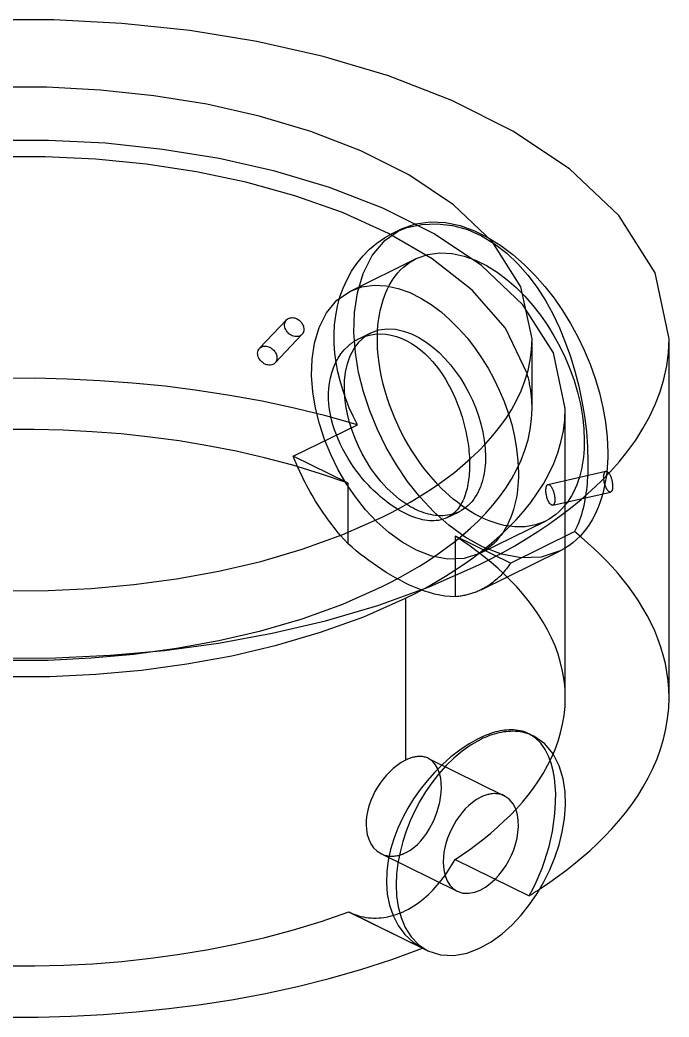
# Model space of a CAD drawing. Header units: millimetres. Extents: x 0 to 258, y -45 to 170.
# Drawn here: x 181.3 to 230.1, y 72 to 147 of the extents above; entities that cross this region are included whole.
import ezdxf

# ---------------------------------------------------------------- set-up
doc = ezdxf.new("R2010")
doc.units = ezdxf.units.MM
doc.layers.add('ISO_HIDDEN', color=8, linetype='CONTINUOUS')
doc.layers.add('ISO_VISIBLE', color=7, linetype='Continuous')

msp = doc.modelspace()

# ---------------------------------------------------------------- linework, layer by layer
at = {"layer": 'ISO_HIDDEN'}
for points in [[(222.3, 117.781), (221.412, 121.958), (219.119, 125.577), (216.003, 128.531), (212.43, 130.918), (208.589, 132.847), (204.579, 134.398), (200.459, 135.628), (196.265, 136.575), (192.021, 137.265), (187.744, 137.717), (183.45, 137.94), (179.15, 137.94), (174.856, 137.717), (170.579, 137.265), (166.335, 136.575), (162.141, 135.628), (158.021, 134.398), (154.011, 132.847), (150.17, 130.918), (146.597, 128.531), (143.481, 125.577), (141.188, 121.958), (140.3, 117.781)], [(221.912, 107.062), (220.479, 106.6), (218.973, 106.539), (217.491, 106.818), (216.082, 107.358), (214.765, 108.096), (213.545, 108.985), (212.42, 109.992), (211.388, 111.095), (210.448, 112.277), (209.599, 113.526), (208.839, 114.831), (208.172, 116.186), (207.6, 117.584), (207.129, 119.019), (206.765, 120.485), (206.52, 121.975), (206.408, 123.481), (206.447, 124.99), (206.665, 126.484), (207.096, 127.93), (207.779, 129.274), (208.745, 130.431), (209.985, 131.285)], [(209.324, 130.959), (210.398, 131.382), (211.526, 131.621), (212.679, 131.671), (213.825, 131.534), (214.936, 131.224), (215.993, 130.76), (216.981, 130.163), (217.894, 129.457), (218.73, 128.661), (219.491, 127.792), (220.18, 126.866), (220.801, 125.892), (221.358, 124.881), (221.856, 123.838), (222.297, 122.771), (222.685, 121.684), (223.023, 120.579), (223.311, 119.461), (223.552, 118.331), (223.743, 117.192), (223.886, 116.046), (223.975, 114.895), (224.006, 113.74)], [(209.324, 130.959), (209.985, 131.285)], [(209.985, 131.285), (211.049, 131.67), (212.17, 131.824), (213.3, 131.766), (214.408, 131.528), (215.473, 131.143), (216.488, 130.639), (217.449, 130.038), (218.356, 129.358), (219.208, 128.612), (220.008, 127.809), (220.756, 126.957), (221.453, 126.063), (222.099, 125.131), (222.693, 124.167), (223.237, 123.172), (223.729, 122.151), (224.166, 121.105), (224.548, 120.038), (224.872, 118.952), (225.134, 117.849), (225.329, 116.732), (225.451, 115.606), (225.494, 114.473)], [(206.665, 116.548), (206.351, 117.185), (206.062, 117.834), (205.8, 118.495), (205.568, 119.167), (205.367, 119.849), (205.2, 120.54), (205.069, 121.238), (204.976, 121.943), (204.925, 122.652), (204.916, 123.363), (204.954, 124.072), (205.039, 124.778), (205.174, 125.476), (205.36, 126.162), (205.599, 126.831), (205.891, 127.479), (206.236, 128.1), (206.633, 128.69), (207.081, 129.241), (207.577, 129.75), (208.119, 130.209), (208.703, 130.614), (209.324, 130.959)], [(206.139, 126.605), (211.089, 129.042)], [(208.176, 123.382), (208.19, 123.673), (208.211, 123.963), (208.24, 124.252), (208.278, 124.54), (208.325, 124.827), (208.381, 125.112), (208.446, 125.395), (208.522, 125.676), (208.608, 125.954), (208.705, 126.228), (208.813, 126.497), (208.933, 126.762), (209.065, 127.021), (209.21, 127.273), (209.367, 127.517), (209.538, 127.752), (209.722, 127.977), (209.919, 128.191), (210.13, 128.392), (210.352, 128.578), (210.587, 128.75), (210.833, 128.904), (211.089, 129.042)], [(211.089, 129.042), (211.956, 129.356), (212.87, 129.481), (213.791, 129.434), (214.693, 129.24), (215.561, 128.926), (216.388, 128.516), (217.171, 128.026), (217.91, 127.472), (218.605, 126.864), (219.256, 126.209), (219.866, 125.516), (220.433, 124.787), (220.96, 124.028), (221.444, 123.242), (221.887, 122.431), (222.288, 121.599), (222.644, 120.747), (222.956, 119.878), (223.22, 118.993), (223.433, 118.094), (223.592, 117.184), (223.692, 116.266), (223.726, 115.343)], [(206.139, 126.605), (207.006, 126.919), (207.92, 127.044), (208.841, 126.997), (209.743, 126.803), (210.611, 126.489), (211.438, 126.078), (212.221, 125.589), (212.96, 125.035), (213.655, 124.427), (214.307, 123.772), (214.916, 123.078), (215.484, 122.35), (216.01, 121.591), (216.495, 120.805), (216.938, 119.994), (217.338, 119.162), (217.695, 118.31), (218.006, 117.441), (218.27, 116.556), (218.483, 115.657), (218.642, 114.747), (218.742, 113.829), (218.777, 112.906)], [(215.857, 106.867), (214.69, 106.491), (213.463, 106.442), (212.256, 106.669), (211.108, 107.109), (210.035, 107.71), (209.04, 108.434), (208.124, 109.255), (207.283, 110.154), (206.517, 111.117), (205.825, 112.134), (205.206, 113.198), (204.662, 114.302), (204.197, 115.441), (203.812, 116.61), (203.516, 117.805), (203.316, 119.019), (203.225, 120.246), (203.257, 121.476), (203.435, 122.693), (203.786, 123.871), (204.342, 124.967), (205.129, 125.909), (206.139, 126.605)], [(201.341, 124.438), (201.4, 124.491), (201.467, 124.535), (201.54, 124.568), (201.617, 124.591), (201.696, 124.603), (201.776, 124.605), (201.855, 124.599), (201.934, 124.584), (202.01, 124.561), (202.085, 124.532), (202.156, 124.496), (202.224, 124.454), (202.288, 124.407), (202.349, 124.354), (202.405, 124.297), (202.456, 124.236), (202.503, 124.171), (202.544, 124.103), (202.579, 124.031), (202.607, 123.956), (202.628, 123.879), (202.641, 123.8), (202.646, 123.72)], [(199.314, 122.298), (201.341, 124.438)], [(202.503, 123.338), (202.429, 123.274), (202.344, 123.225), (202.251, 123.193), (202.155, 123.176), (202.057, 123.175), (201.96, 123.186), (201.865, 123.209), (201.773, 123.243), (201.685, 123.287), (201.602, 123.339), (201.524, 123.399), (201.453, 123.466), (201.388, 123.54), (201.331, 123.619), (201.283, 123.704), (201.244, 123.794), (201.216, 123.888), (201.199, 123.985), (201.197, 124.083), (201.209, 124.18), (201.237, 124.274), (201.281, 124.361), (201.341, 124.438)], [(207.686, 123.465), (208.276, 123.679), (208.899, 123.764), (209.528, 123.732), (210.143, 123.6), (210.735, 123.386), (211.298, 123.106), (211.832, 122.772), (212.336, 122.394), (212.81, 121.98), (213.254, 121.534), (213.67, 121.06), (214.057, 120.564), (214.415, 120.046), (214.746, 119.51), (215.048, 118.958), (215.321, 118.39), (215.564, 117.809), (215.776, 117.216), (215.956, 116.613), (216.102, 116), (216.21, 115.38), (216.278, 114.754), (216.302, 114.125)], [(200.476, 121.198), (202.503, 123.338)], [(202.646, 123.72), (202.646, 123.702), (202.645, 123.684), (202.644, 123.666), (202.642, 123.648), (202.64, 123.63), (202.637, 123.612), (202.633, 123.594), (202.63, 123.576), (202.625, 123.558), (202.62, 123.541), (202.614, 123.524), (202.608, 123.507), (202.601, 123.49), (202.594, 123.473), (202.586, 123.457), (202.578, 123.441), (202.569, 123.425), (202.559, 123.409), (202.549, 123.394), (202.538, 123.379), (202.527, 123.365), (202.515, 123.351), (202.503, 123.338)], [(206.789, 123.023), (207.686, 123.465)], [(207.278, 123.22), (207.295, 123.232), (207.312, 123.244), (207.329, 123.256), (207.346, 123.267), (207.363, 123.279), (207.38, 123.29), (207.398, 123.302), (207.415, 123.313), (207.433, 123.324), (207.45, 123.335), (207.468, 123.345), (207.486, 123.356), (207.503, 123.367), (207.521, 123.377), (207.539, 123.387), (207.557, 123.397), (207.575, 123.407), (207.594, 123.417), (207.612, 123.427), (207.63, 123.437), (207.649, 123.446), (207.667, 123.455), (207.686, 123.465)], [(219.8, 117.781), (219.8, 123.003)], [(200.476, 121.198), (200.402, 121.134), (200.317, 121.085), (200.225, 121.052), (200.128, 121.035), (200.03, 121.033), (199.933, 121.044), (199.838, 121.067), (199.746, 121.101), (199.658, 121.144), (199.575, 121.197), (199.498, 121.257), (199.426, 121.324), (199.362, 121.398), (199.305, 121.478), (199.257, 121.564), (199.218, 121.654), (199.19, 121.747), (199.174, 121.844), (199.171, 121.942), (199.182, 122.039), (199.21, 122.133), (199.254, 122.221), (199.314, 122.298)], [(199.314, 122.298), (199.374, 122.351), (199.441, 122.395), (199.513, 122.427), (199.59, 122.45), (199.669, 122.461), (199.749, 122.463), (199.828, 122.457), (199.906, 122.442), (199.983, 122.419), (200.057, 122.389), (200.128, 122.354), (200.196, 122.312), (200.261, 122.265), (200.322, 122.213), (200.378, 122.157), (200.43, 122.096), (200.476, 122.031), (200.517, 121.963), (200.552, 121.891), (200.581, 121.817), (200.602, 121.74), (200.616, 121.661), (200.62, 121.581)], [(200.62, 121.581), (200.62, 121.563), (200.619, 121.545), (200.618, 121.527), (200.616, 121.509), (200.614, 121.49), (200.611, 121.472), (200.608, 121.454), (200.604, 121.437), (200.599, 121.419), (200.594, 121.401), (200.588, 121.384), (200.582, 121.367), (200.575, 121.35), (200.568, 121.333), (200.56, 121.317), (200.551, 121.301), (200.542, 121.285), (200.532, 121.269), (200.522, 121.254), (200.511, 121.24), (200.5, 121.225), (200.488, 121.211), (200.476, 121.198)], [(206.665, 116.548), (204.297, 117.213), (201.908, 117.801), (199.503, 118.314), (197.083, 118.757), (194.652, 119.131), (192.212, 119.44), (189.764, 119.684), (187.311, 119.865), (184.854, 119.984), (182.395, 120.042), (179.935, 120.039), (177.476, 119.974), (175.019, 119.848), (172.566, 119.66), (170.119, 119.409), (167.68, 119.093), (165.25, 118.712), (162.832, 118.261), (160.428, 117.74), (158.041, 117.144), (155.676, 116.469), (153.335, 115.712), (151.026, 114.866)], [(219.8, 117.781), (219.799, 117.896), (219.797, 118.011), (219.794, 118.125), (219.789, 118.24), (219.782, 118.355), (219.775, 118.47), (219.765, 118.585), (219.755, 118.699), (219.743, 118.813), (219.729, 118.928), (219.715, 119.042), (219.699, 119.156), (219.681, 119.269), (219.662, 119.383), (219.642, 119.496), (219.62, 119.609), (219.598, 119.722), (219.573, 119.834), (219.548, 119.946), (219.521, 120.058), (219.493, 120.17), (219.464, 120.281), (219.433, 120.392)], [(140.3, 117.781), (140.88, 114.398), (142.444, 111.338), (144.669, 108.713), (147.305, 106.495), (150.2, 104.626), (153.265, 103.051), (156.446, 101.725), (159.711, 100.619), (163.035, 99.707), (166.403, 98.973), (169.802, 98.404), (173.224, 97.989), (176.661, 97.723), (180.106, 97.602), (183.553, 97.624), (186.996, 97.789), (190.429, 98.1), (193.845, 98.562), (197.236, 99.181), (200.592, 99.968), (203.9, 100.937), (207.141, 102.108), (210.291, 103.506)], [(142.8, 117.781), (143.344, 114.605), (144.813, 111.731), (146.903, 109.265), (149.378, 107.183), (152.096, 105.428), (154.974, 103.949), (157.962, 102.704), (161.027, 101.665), (164.148, 100.809), (167.311, 100.12), (170.503, 99.585), (173.717, 99.196), (176.944, 98.946), (180.179, 98.832), (183.416, 98.853), (186.649, 99.008), (189.872, 99.3), (193.08, 99.734), (196.264, 100.315), (199.415, 101.054), (202.522, 101.964), (205.566, 103.064), (208.524, 104.377)], [(208.524, 104.377), (209.239, 104.738), (209.945, 105.115), (210.643, 105.509), (211.332, 105.919), (212.009, 106.347), (212.674, 106.794), (213.326, 107.26), (213.963, 107.746), (214.583, 108.253), (215.185, 108.781), (215.766, 109.333), (216.323, 109.909), (216.854, 110.509), (217.356, 111.134), (217.823, 111.784), (218.253, 112.46), (218.64, 113.162), (218.979, 113.887), (219.266, 114.635), (219.496, 115.403), (219.664, 116.186), (219.766, 116.98), (219.8, 117.781)], [(210.291, 103.506), (211.053, 103.891), (211.806, 104.293), (212.549, 104.712), (213.282, 105.149), (214.003, 105.605), (214.711, 106.08), (215.405, 106.576), (216.084, 107.094), (216.744, 107.634), (217.385, 108.197), (218.004, 108.785), (218.598, 109.397), (219.163, 110.036), (219.697, 110.702), (220.195, 111.395), (220.652, 112.115), (221.064, 112.862), (221.426, 113.634), (221.732, 114.431), (221.976, 115.248), (222.155, 116.082), (222.263, 116.928), (222.3, 117.781)], [(222.3, 96.021), (222.3, 117.781)], [(201.846, 114.175), (206.665, 116.548)], [(223.726, 115.343), (223.722, 115.036), (223.71, 114.729), (223.689, 114.423), (223.659, 114.117), (223.619, 113.813), (223.57, 113.509), (223.51, 113.208), (223.44, 112.909), (223.358, 112.613), (223.264, 112.32), (223.159, 112.032), (223.04, 111.749), (222.908, 111.471), (222.762, 111.201), (222.602, 110.939), (222.428, 110.686), (222.238, 110.444), (222.034, 110.215), (221.816, 109.999), (221.583, 109.799), (221.337, 109.615), (221.078, 109.45), (220.807, 109.304)], [(205.969, 112.145), (201.846, 114.175)], [(202.173, 113.396), (202.158, 113.43), (202.143, 113.463), (202.128, 113.497), (202.114, 113.531), (202.099, 113.564), (202.084, 113.598), (202.07, 113.632), (202.056, 113.665), (202.041, 113.699), (202.027, 113.733), (202.013, 113.767), (201.998, 113.801), (201.984, 113.835), (201.97, 113.869), (201.956, 113.903), (201.942, 113.936), (201.928, 113.97), (201.915, 114.004), (201.901, 114.038), (201.887, 114.073), (201.873, 114.107), (201.86, 114.141), (201.846, 114.175)], [(216.302, 114.125), (216.299, 113.915), (216.291, 113.706), (216.276, 113.497), (216.256, 113.289), (216.229, 113.081), (216.195, 112.874), (216.154, 112.669), (216.106, 112.465), (216.051, 112.263), (215.987, 112.064), (215.915, 111.867), (215.834, 111.674), (215.744, 111.485), (215.644, 111.301), (215.535, 111.122), (215.416, 110.949), (215.287, 110.785), (215.148, 110.628), (214.999, 110.481), (214.84, 110.344), (214.672, 110.219), (214.496, 110.107), (214.311, 110.007)], [(225.494, 114.473), (225.489, 114.096), (225.474, 113.719), (225.448, 113.343), (225.411, 112.968), (225.363, 112.594), (225.302, 112.222), (225.229, 111.852), (225.142, 111.485), (225.042, 111.122), (224.927, 110.763), (224.797, 110.409), (224.652, 110.061), (224.49, 109.721), (224.311, 109.389), (224.114, 109.067), (223.9, 108.757), (223.668, 108.46), (223.418, 108.179), (223.149, 107.914), (222.863, 107.668), (222.561, 107.443), (222.243, 107.24), (221.912, 107.062)], [(215.105, 113.536), (215.104, 113.373), (215.1, 113.21), (215.093, 113.047), (215.083, 112.885), (215.07, 112.722), (215.053, 112.56), (215.033, 112.398), (215.009, 112.237), (214.982, 112.076), (214.951, 111.917), (214.915, 111.758), (214.875, 111.6), (214.83, 111.443), (214.779, 111.288), (214.724, 111.135), (214.663, 110.984), (214.596, 110.835), (214.522, 110.69), (214.442, 110.548), (214.355, 110.411), (214.26, 110.278), (214.158, 110.151), (214.048, 110.03)], [(215.098, 113.925), (215.099, 113.908), (215.099, 113.891), (215.1, 113.874), (215.1, 113.857), (215.101, 113.84), (215.101, 113.823), (215.102, 113.806), (215.102, 113.79), (215.103, 113.773), (215.103, 113.756), (215.103, 113.739), (215.104, 113.722), (215.104, 113.705), (215.104, 113.688), (215.105, 113.671), (215.105, 113.654), (215.105, 113.637), (215.105, 113.62), (215.105, 113.604), (215.105, 113.587), (215.105, 113.57), (215.105, 113.553), (215.105, 113.536)], [(224.006, 113.74), (224.005, 113.507), (224.001, 113.273), (223.994, 113.039), (223.984, 112.805), (223.97, 112.572), (223.954, 112.339), (223.935, 112.106), (223.911, 111.873), (223.885, 111.64), (223.854, 111.409), (223.819, 111.177), (223.78, 110.947), (223.737, 110.717), (223.689, 110.488), (223.636, 110.26), (223.577, 110.034), (223.513, 109.809), (223.443, 109.586), (223.367, 109.365), (223.284, 109.146), (223.194, 108.931), (223.096, 108.718), (222.99, 108.51)], [(218.777, 112.906), (218.773, 112.599), (218.76, 112.292), (218.739, 111.986), (218.709, 111.68), (218.67, 111.375), (218.62, 111.072), (218.56, 110.771), (218.49, 110.472), (218.408, 110.176), (218.315, 109.883), (218.209, 109.595), (218.09, 109.312), (217.958, 109.034), (217.812, 108.764), (217.652, 108.502), (217.478, 108.249), (217.289, 108.007), (217.085, 107.778), (216.866, 107.562), (216.633, 107.362), (216.387, 107.178), (216.128, 107.013), (215.857, 106.867)], [(220.999, 112.049), (225.347, 113.047)], [(225.705, 111.488), (225.628, 111.497), (225.562, 111.539), (225.507, 111.595), (225.459, 111.658), (225.417, 111.725), (225.38, 111.795), (225.347, 111.866), (225.317, 111.939), (225.29, 112.013), (225.267, 112.089), (225.246, 112.165), (225.228, 112.241), (225.212, 112.319), (225.2, 112.397), (225.191, 112.475), (225.185, 112.554), (225.184, 112.633), (225.187, 112.711), (225.195, 112.79), (225.211, 112.867), (225.238, 112.941), (225.281, 113.007), (225.347, 113.047)], [(225.347, 113.047), (225.405, 113.046), (225.458, 113.023), (225.504, 112.988), (225.544, 112.946), (225.58, 112.901), (225.612, 112.853), (225.641, 112.803), (225.668, 112.751), (225.693, 112.699), (225.715, 112.645), (225.736, 112.591), (225.755, 112.536), (225.772, 112.481), (225.788, 112.425), (225.802, 112.369), (225.815, 112.312), (225.826, 112.255), (225.836, 112.198), (225.844, 112.141), (225.851, 112.083), (225.856, 112.025), (225.859, 111.968), (225.86, 111.91)], [(220.807, 109.304), (220.444, 109.147), (220.067, 109.023), (219.681, 108.935), (219.288, 108.882), (218.892, 108.862), (218.496, 108.873), (218.102, 108.913), (217.711, 108.98), (217.326, 109.072), (216.946, 109.187), (216.574, 109.322), (216.209, 109.476), (215.851, 109.647), (215.502, 109.834), (215.161, 110.036), (214.827, 110.251), (214.502, 110.478), (214.186, 110.716), (213.877, 110.964), (213.576, 111.223), (213.284, 111.49), (212.999, 111.766), (212.722, 112.05)], [(221.357, 110.489), (221.279, 110.498), (221.213, 110.539), (221.158, 110.595), (221.11, 110.658), (221.069, 110.725), (221.032, 110.795), (220.999, 110.866), (220.97, 110.939), (220.944, 111.014), (220.92, 111.089), (220.9, 111.165), (220.882, 111.242), (220.867, 111.319), (220.856, 111.397), (220.847, 111.475), (220.841, 111.554), (220.839, 111.633), (220.842, 111.711), (220.85, 111.79), (220.866, 111.867), (220.891, 111.941), (220.933, 112.008), (220.999, 112.049)], [(220.999, 112.049), (221.056, 112.047), (221.109, 112.024), (221.154, 111.988), (221.195, 111.947), (221.23, 111.901), (221.263, 111.853), (221.292, 111.803), (221.319, 111.752), (221.344, 111.7), (221.367, 111.646), (221.388, 111.592), (221.407, 111.538), (221.425, 111.482), (221.441, 111.427), (221.456, 111.371), (221.469, 111.314), (221.481, 111.258), (221.491, 111.201), (221.499, 111.143), (221.506, 111.086), (221.511, 111.028), (221.515, 110.97), (221.516, 110.912)], [(225.86, 111.91), (225.86, 111.889), (225.859, 111.868), (225.859, 111.848), (225.858, 111.827), (225.856, 111.806), (225.854, 111.786), (225.852, 111.765), (225.849, 111.744), (225.846, 111.724), (225.842, 111.704), (225.838, 111.683), (225.833, 111.663), (225.828, 111.643), (225.821, 111.624), (225.814, 111.604), (225.806, 111.585), (225.796, 111.567), (225.785, 111.549), (225.773, 111.533), (225.759, 111.518), (225.743, 111.505), (225.725, 111.494), (225.705, 111.488)], [(221.357, 110.489), (225.705, 111.488)], [(214.311, 110.007), (214.146, 109.933), (213.977, 109.868), (213.803, 109.815), (213.627, 109.772), (213.448, 109.74), (213.268, 109.719), (213.087, 109.707), (212.906, 109.706), (212.725, 109.714), (212.544, 109.731), (212.364, 109.756), (212.186, 109.789), (212.009, 109.83), (211.834, 109.878), (211.662, 109.933), (211.491, 109.994), (211.322, 110.061), (211.156, 110.134), (210.992, 110.211), (210.831, 110.294), (210.672, 110.382), (210.515, 110.473), (210.361, 110.569)], [(221.516, 110.912), (221.515, 110.891), (221.515, 110.871), (221.514, 110.85), (221.513, 110.829), (221.512, 110.808), (221.51, 110.787), (221.507, 110.767), (221.504, 110.746), (221.501, 110.725), (221.497, 110.705), (221.493, 110.685), (221.488, 110.664), (221.482, 110.644), (221.475, 110.625), (221.468, 110.605), (221.459, 110.586), (221.449, 110.568), (221.438, 110.55), (221.425, 110.534), (221.411, 110.519), (221.395, 110.506), (221.376, 110.496), (221.357, 110.489)], [(213.414, 109.566), (213.258, 109.496), (213.096, 109.438), (212.931, 109.393), (212.763, 109.359), (212.593, 109.336), (212.422, 109.324), (212.251, 109.323), (212.08, 109.33), (211.909, 109.347), (211.74, 109.371), (211.571, 109.403), (211.404, 109.441), (211.239, 109.486), (211.075, 109.537), (210.913, 109.593), (210.753, 109.654), (210.594, 109.72), (210.438, 109.79), (210.283, 109.864), (210.131, 109.942), (209.98, 110.023), (209.831, 110.108), (209.683, 110.195)], [(214.048, 110.03), (214.024, 110.006), (214, 109.982), (213.975, 109.958), (213.95, 109.934), (213.925, 109.911), (213.899, 109.889), (213.873, 109.866), (213.846, 109.844), (213.82, 109.823), (213.793, 109.802), (213.765, 109.781), (213.738, 109.761), (213.71, 109.741), (213.681, 109.721), (213.653, 109.702), (213.624, 109.683), (213.595, 109.665), (213.565, 109.647), (213.536, 109.63), (213.506, 109.613), (213.476, 109.597), (213.445, 109.581), (213.414, 109.566)], [(213.414, 109.566), (214.311, 110.007)], [(215.857, 106.867), (220.807, 109.304)], [(205.969, 107.592), (205.944, 107.618), (205.919, 107.645), (205.894, 107.672), (205.869, 107.699), (205.844, 107.726), (205.819, 107.753), (205.794, 107.781), (205.769, 107.808), (205.745, 107.835), (205.72, 107.862), (205.695, 107.89), (205.671, 107.917), (205.646, 107.945), (205.622, 107.972), (205.598, 108), (205.573, 108.027), (205.549, 108.055), (205.525, 108.083), (205.501, 108.11), (205.477, 108.138), (205.453, 108.166), (205.429, 108.194), (205.405, 108.222)], [(205.969, 107.592), (205.969, 108.449)], [(222.3, 96.021), (222.278, 96.686), (222.211, 97.348), (222.102, 98.004), (221.95, 98.652), (221.759, 99.289), (221.53, 99.914), (221.267, 100.525), (220.97, 101.12), (220.644, 101.7), (220.29, 102.264), (219.911, 102.81), (219.51, 103.341), (219.087, 103.855), (218.645, 104.352), (218.186, 104.834), (217.712, 105.3), (217.222, 105.751), (216.72, 106.188), (216.206, 106.61), (215.681, 107.019), (215.146, 107.414), (214.601, 107.797), (214.048, 108.167)], [(214.048, 103.613), (214.048, 108.167)], [(218.171, 106.137), (214.048, 108.167)], [(218.171, 106.137), (222.99, 108.51)], [(230.1, 96.021), (230.082, 96.667), (230.03, 97.311), (229.942, 97.951), (229.821, 98.586), (229.667, 99.213), (229.482, 99.832), (229.267, 100.442), (229.023, 101.04), (228.753, 101.627), (228.458, 102.202), (228.139, 102.764), (227.798, 103.313), (227.437, 103.849), (227.057, 104.372), (226.66, 104.882), (226.247, 105.379), (225.818, 105.863), (225.376, 106.334), (224.921, 106.793), (224.454, 107.239), (223.976, 107.674), (223.488, 108.098), (222.99, 108.51)], [(214.048, 103.613), (213.649, 103.623), (213.252, 103.663), (212.859, 103.727), (212.469, 103.814), (212.084, 103.92), (211.705, 104.042), (211.33, 104.18), (210.96, 104.33), (210.596, 104.492), (210.236, 104.665), (209.881, 104.848), (209.531, 105.039), (209.185, 105.238), (208.844, 105.446), (208.508, 105.66), (208.175, 105.881), (207.847, 106.108), (207.524, 106.342), (207.204, 106.581), (206.889, 106.826), (206.578, 107.076), (206.271, 107.331), (205.969, 107.592)], [(215.972, 104.137), (221.912, 107.062)], [(218.171, 106.137), (218.099, 106.028), (218.024, 105.921), (217.947, 105.815), (217.868, 105.71), (217.787, 105.608), (217.704, 105.507), (217.618, 105.408), (217.531, 105.311), (217.441, 105.216), (217.349, 105.123), (217.255, 105.032), (217.159, 104.943), (217.06, 104.857), (216.96, 104.773), (216.858, 104.691), (216.753, 104.613), (216.647, 104.536), (216.539, 104.463), (216.429, 104.392), (216.317, 104.324), (216.204, 104.259), (216.088, 104.196), (215.972, 104.137)], [(210.291, 103.506), (210.291, 91.321)], [(215.972, 104.137), (215.893, 104.099), (215.814, 104.063), (215.734, 104.028), (215.654, 103.994), (215.573, 103.961), (215.492, 103.93), (215.41, 103.901), (215.327, 103.872), (215.244, 103.846), (215.161, 103.82), (215.077, 103.796), (214.993, 103.773), (214.908, 103.752), (214.823, 103.732), (214.738, 103.713), (214.653, 103.696), (214.567, 103.68), (214.481, 103.666), (214.395, 103.653), (214.308, 103.641), (214.222, 103.63), (214.135, 103.621), (214.048, 103.613)], [(214.014, 83.852), (214.569, 84.223), (215.115, 84.606), (215.653, 85.001), (216.18, 85.41), (216.696, 85.833), (217.2, 86.27), (217.691, 86.722), (218.168, 87.189), (218.628, 87.671), (219.072, 88.169), (219.496, 88.684), (219.9, 89.215), (220.28, 89.763), (220.636, 90.328), (220.964, 90.909), (221.261, 91.506), (221.526, 92.118), (221.756, 92.744), (221.948, 93.383), (222.101, 94.033), (222.211, 94.69), (222.278, 95.354), (222.3, 96.021)], [(219.574, 81.115), (219.849, 81.62), (220.103, 82.136), (220.337, 82.661), (220.55, 83.194), (220.744, 83.735), (220.919, 84.283), (221.075, 84.837), (221.211, 85.395), (221.327, 85.958), (221.422, 86.525), (221.496, 87.095), (221.548, 87.668), (221.575, 88.242), (221.576, 88.817), (221.547, 89.391), (221.485, 89.962), (221.385, 90.528), (221.241, 91.085), (221.043, 91.624), (220.782, 92.136), (220.449, 92.604), (220.037, 93.004), (219.553, 93.311)], [(212.004, 91.454), (211.934, 91.486), (211.862, 91.515), (211.788, 91.538), (211.714, 91.558), (211.638, 91.574), (211.561, 91.586), (211.484, 91.594), (211.407, 91.598), (211.33, 91.598), (211.252, 91.596), (211.175, 91.59), (211.098, 91.58), (211.022, 91.568), (210.946, 91.554), (210.87, 91.536), (210.796, 91.517), (210.721, 91.495), (210.648, 91.47), (210.575, 91.444), (210.503, 91.416), (210.432, 91.386), (210.361, 91.354), (210.291, 91.321)], [(210.291, 91.321), (209.967, 91.14), (209.66, 90.93), (209.37, 90.697), (209.097, 90.444), (208.842, 90.174), (208.603, 89.889), (208.382, 89.59), (208.178, 89.279), (207.992, 88.957), (207.826, 88.624), (207.68, 88.282), (207.557, 87.932), (207.457, 87.573), (207.383, 87.209), (207.338, 86.84), (207.325, 86.469), (207.348, 86.098), (207.412, 85.731), (207.52, 85.376), (207.679, 85.04), (207.892, 84.735), (208.157, 84.476), (208.471, 84.277)], [(210.291, 84.358), (210.608, 84.537), (210.903, 84.75), (211.178, 84.989), (211.431, 85.25), (211.665, 85.529), (211.878, 85.823), (212.073, 86.131), (212.25, 86.449), (212.408, 86.777), (212.549, 87.112), (212.671, 87.455), (212.774, 87.804), (212.858, 88.158), (212.922, 88.517), (212.964, 88.878), (212.981, 89.242), (212.971, 89.606), (212.93, 89.967), (212.85, 90.322), (212.726, 90.664), (212.546, 90.98), (212.305, 91.252), (212.004, 91.454)], [(212.004, 91.454), (217.715, 88.643)], [(208.471, 84.277), (208.545, 84.243), (208.621, 84.212), (208.699, 84.185), (208.777, 84.161), (208.857, 84.141), (208.938, 84.125), (209.019, 84.113), (209.101, 84.105), (209.183, 84.1), (209.265, 84.099), (209.347, 84.101), (209.429, 84.106), (209.511, 84.115), (209.592, 84.127), (209.673, 84.142), (209.753, 84.16), (209.832, 84.181), (209.911, 84.204), (209.989, 84.23), (210.066, 84.258), (210.142, 84.289), (210.217, 84.322), (210.291, 84.358)], [(208.471, 84.277), (214.181, 81.465)], [(210.291, 80.006), (210.501, 80.114), (210.707, 80.23), (210.908, 80.354), (211.105, 80.484), (211.298, 80.621), (211.486, 80.764), (211.669, 80.913), (211.848, 81.068), (212.023, 81.227), (212.193, 81.392), (212.358, 81.56), (212.519, 81.733), (212.675, 81.91), (212.828, 82.091), (212.976, 82.275), (213.12, 82.463), (213.259, 82.653), (213.395, 82.847), (213.526, 83.043), (213.654, 83.242), (213.778, 83.443), (213.898, 83.647), (214.014, 83.852)], [(214.014, 83.852), (219.574, 81.115)], [(219.574, 81.115), (219.61, 81.137), (219.646, 81.16), (219.682, 81.182), (219.718, 81.205), (219.754, 81.227), (219.79, 81.25), (219.826, 81.273), (219.862, 81.295), (219.897, 81.318), (219.933, 81.341), (219.969, 81.364), (220.005, 81.387), (220.04, 81.41), (220.076, 81.433), (220.112, 81.456), (220.147, 81.479), (220.183, 81.502), (220.219, 81.525), (220.254, 81.548), (220.29, 81.571), (220.325, 81.595), (220.361, 81.618), (220.396, 81.641)], [(156.631, 79.897), (158.697, 79.179), (160.789, 78.541), (162.903, 77.98), (165.034, 77.49), (167.18, 77.069), (169.338, 76.712), (171.505, 76.418), (173.68, 76.186), (175.86, 76.012), (178.044, 75.898), (180.231, 75.841), (182.418, 75.841), (184.604, 75.899), (186.788, 76.015), (188.968, 76.19), (191.143, 76.424), (193.31, 76.719), (195.467, 77.077), (197.613, 77.5), (199.744, 77.992), (201.857, 78.555), (203.949, 79.194), (206.014, 79.913)], [(206.014, 79.913), (206.015, 79.913), (206.017, 79.912), (206.018, 79.912), (206.019, 79.911), (206.02, 79.91), (206.021, 79.91), (206.023, 79.909), (206.024, 79.909), (206.025, 79.908), (206.026, 79.907), (206.027, 79.907), (206.029, 79.906), (206.03, 79.906), (206.031, 79.905), (206.032, 79.904), (206.033, 79.904), (206.035, 79.903), (206.036, 79.903), (206.037, 79.902), (206.038, 79.901), (206.04, 79.901), (206.041, 79.9), (206.042, 79.9)], [(206.014, 79.913), (211.574, 77.176)], [(206.042, 79.9), (206.216, 79.819), (206.393, 79.746), (206.573, 79.68), (206.756, 79.623), (206.941, 79.573), (207.128, 79.532), (207.316, 79.499), (207.506, 79.474), (207.697, 79.457), (207.889, 79.448), (208.08, 79.447), (208.272, 79.454), (208.463, 79.469), (208.653, 79.492), (208.842, 79.522), (209.03, 79.559), (209.216, 79.604), (209.401, 79.655), (209.584, 79.713), (209.764, 79.777), (209.942, 79.848), (210.118, 79.924), (210.291, 80.006)], [(206.042, 79.9), (211.574, 77.176)]]:
    msp.add_lwpolyline(points, dxfattribs=at)
at = {"layer": 'ISO_VISIBLE'}
for points in [[(230.1, 123.003), (229.044, 127.975), (226.314, 132.283), (222.605, 135.798), (218.352, 138.639), (213.78, 140.935), (209.008, 142.782), (204.104, 144.246), (199.112, 145.373), (194.06, 146.194), (188.97, 146.732), (183.859, 146.997), (178.741, 146.997), (173.63, 146.732), (168.54, 146.194), (163.488, 145.373), (158.496, 144.246), (153.592, 142.782), (148.82, 140.935), (144.248, 138.639), (139.995, 135.798), (136.286, 132.283), (133.556, 127.975), (132.5, 123.003)], [(219.8, 123.003), (218.967, 126.926), (216.813, 130.324), (213.887, 133.097), (210.532, 135.339), (206.925, 137.15), (203.16, 138.607), (199.291, 139.762), (195.352, 140.651), (191.367, 141.299), (187.351, 141.723), (183.319, 141.933), (179.281, 141.933), (175.249, 141.723), (171.233, 141.299), (167.248, 140.651), (163.309, 139.762), (159.44, 138.607), (155.675, 137.15), (152.068, 135.339), (148.713, 133.097), (145.787, 130.324), (143.633, 126.926), (142.8, 123.003)], [(219.433, 120.392), (217.798, 123.813), (215.298, 126.675), (212.303, 129.02), (209.015, 130.938), (205.546, 132.505), (201.957, 133.777), (198.287, 134.792), (194.561, 135.577), (190.797, 136.151), (187.007, 136.527), (183.204, 136.713), (179.396, 136.713), (175.593, 136.527), (171.803, 136.151), (168.039, 135.577), (164.313, 134.792), (160.643, 133.777), (157.054, 132.505), (153.585, 130.938), (150.297, 129.02), (147.302, 126.675), (144.802, 123.813), (143.167, 120.392)], [(132.5, 123.003), (133.19, 118.977), (135.052, 115.335), (137.701, 112.21), (140.838, 109.571), (144.283, 107.346), (147.931, 105.471), (151.718, 103.893), (155.603, 102.576), (159.56, 101.491), (163.568, 100.618), (167.615, 99.94), (171.688, 99.446), (175.778, 99.13), (179.879, 98.986), (183.981, 99.012), (188.08, 99.208), (192.166, 99.579), (196.232, 100.128), (200.268, 100.865), (204.262, 101.801), (208.199, 102.955), (212.057, 104.349), (215.807, 106.013)], [(142.8, 123.003), (143.344, 119.827), (144.813, 116.953), (146.903, 114.488), (149.378, 112.406), (152.096, 110.651), (154.974, 109.171), (157.962, 107.927), (161.027, 106.888), (164.148, 106.032), (167.311, 105.342), (170.503, 104.807), (173.717, 104.418), (176.944, 104.168), (180.179, 104.055), (183.416, 104.075), (186.649, 104.231), (189.872, 104.523), (193.08, 104.956), (196.264, 105.537), (199.415, 106.276), (202.522, 107.186), (205.566, 108.286), (208.524, 109.599)], [(210.361, 110.569), (209.84, 110.936), (209.35, 111.343), (208.891, 111.784), (208.461, 112.254), (208.06, 112.749), (207.688, 113.266), (207.345, 113.803), (207.031, 114.357), (206.747, 114.928), (206.493, 115.512), (206.27, 116.109), (206.08, 116.717), (205.925, 117.334), (205.807, 117.96), (205.729, 118.593), (205.696, 119.229), (205.712, 119.866), (205.785, 120.498), (205.921, 121.12), (206.13, 121.722), (206.422, 122.288), (206.804, 122.796), (207.278, 123.22)], [(205.969, 122.467), (206.001, 122.496), (206.034, 122.524), (206.067, 122.552), (206.1, 122.579), (206.134, 122.607), (206.167, 122.633), (206.202, 122.66), (206.236, 122.686), (206.271, 122.711), (206.306, 122.736), (206.342, 122.761), (206.377, 122.785), (206.413, 122.809), (206.45, 122.832), (206.486, 122.855), (206.523, 122.878), (206.56, 122.9), (206.598, 122.922), (206.635, 122.943), (206.673, 122.964), (206.711, 122.984), (206.75, 123.004), (206.789, 123.023)], [(206.789, 123.023), (207.171, 123.184), (207.57, 123.299), (207.98, 123.367), (208.395, 123.387), (208.81, 123.363), (209.219, 123.295), (209.621, 123.187), (210.011, 123.044), (210.387, 122.868), (210.748, 122.663), (211.094, 122.432), (211.423, 122.179), (211.737, 121.906), (212.034, 121.616), (212.316, 121.31), (212.582, 120.991), (212.833, 120.66), (213.07, 120.318), (213.292, 119.968), (213.501, 119.608), (213.696, 119.241), (213.879, 118.868), (214.048, 118.489)], [(212.722, 112.05), (212.355, 112.451), (212.003, 112.865), (211.665, 113.291), (211.341, 113.728), (211.032, 114.175), (210.737, 114.632), (210.456, 115.098), (210.19, 115.572), (209.939, 116.054), (209.702, 116.543), (209.48, 117.04), (209.274, 117.543), (209.083, 118.052), (208.909, 118.567), (208.751, 119.088), (208.61, 119.613), (208.487, 120.142), (208.382, 120.676), (208.298, 121.213), (208.233, 121.753), (208.191, 122.295), (208.171, 122.839), (208.176, 123.382)], [(208.524, 109.599), (209.239, 109.96), (209.945, 110.338), (210.643, 110.731), (211.332, 111.141), (212.009, 111.57), (212.674, 112.016), (213.326, 112.482), (213.963, 112.968), (214.583, 113.475), (215.185, 114.004), (215.766, 114.556), (216.323, 115.131), (216.854, 115.731), (217.356, 116.356), (217.823, 117.007), (218.253, 117.683), (218.64, 118.384), (218.979, 119.11), (219.266, 119.857), (219.496, 120.625), (219.664, 121.408), (219.766, 122.203), (219.8, 123.003)], [(215.807, 106.013), (216.713, 106.471), (217.609, 106.949), (218.494, 107.448), (219.366, 107.968), (220.224, 108.511), (221.068, 109.077), (221.894, 109.667), (222.701, 110.283), (223.488, 110.926), (224.25, 111.596), (224.987, 112.296), (225.693, 113.025), (226.366, 113.785), (227.002, 114.578), (227.594, 115.402), (228.139, 116.259), (228.629, 117.148), (229.06, 118.068), (229.424, 119.016), (229.715, 119.989), (229.927, 120.982), (230.056, 121.989), (230.1, 123.003)], [(230.1, 96.021), (230.1, 123.003)], [(205.969, 114.008), (205.768, 114.351), (205.578, 114.701), (205.401, 115.057), (205.238, 115.419), (205.088, 115.787), (204.953, 116.161), (204.833, 116.54), (204.73, 116.924), (204.644, 117.312), (204.577, 117.704), (204.53, 118.098), (204.504, 118.495), (204.5, 118.892), (204.52, 119.289), (204.566, 119.684), (204.637, 120.075), (204.737, 120.459), (204.866, 120.835), (205.025, 121.2), (205.215, 121.549), (205.436, 121.879), (205.687, 122.186), (205.969, 122.467)], [(214.048, 118.489), (214.127, 118.3), (214.203, 118.11), (214.276, 117.919), (214.346, 117.726), (214.413, 117.533), (214.478, 117.338), (214.539, 117.143), (214.597, 116.947), (214.652, 116.75), (214.705, 116.552), (214.754, 116.353), (214.8, 116.154), (214.843, 115.954), (214.884, 115.753), (214.921, 115.552), (214.955, 115.35), (214.986, 115.147), (215.013, 114.945), (215.037, 114.741), (215.058, 114.538), (215.075, 114.334), (215.088, 114.129), (215.098, 113.925)], [(205.969, 112.145), (203.903, 112.863), (201.811, 113.5), (199.697, 114.061), (197.566, 114.551), (195.42, 114.973), (193.262, 115.33), (191.095, 115.623), (188.92, 115.856), (186.74, 116.029), (184.556, 116.144), (182.369, 116.201), (180.182, 116.2), (177.996, 116.142), (175.812, 116.026), (173.632, 115.852), (171.457, 115.617), (169.29, 115.322), (167.133, 114.964), (164.987, 114.541), (162.856, 114.05), (160.743, 113.487), (158.651, 112.848), (156.586, 112.128)], [(209.683, 110.195), (209.486, 110.32), (209.291, 110.449), (209.1, 110.583), (208.913, 110.722), (208.728, 110.865), (208.547, 111.013), (208.369, 111.164), (208.194, 111.318), (208.022, 111.477), (207.854, 111.638), (207.688, 111.803), (207.526, 111.972), (207.368, 112.143), (207.212, 112.317), (207.06, 112.494), (206.911, 112.674), (206.766, 112.857), (206.624, 113.043), (206.486, 113.231), (206.351, 113.421), (206.22, 113.615), (206.092, 113.81), (205.969, 114.008)], [(205.405, 108.222), (205.233, 108.425), (205.065, 108.631), (204.899, 108.84), (204.736, 109.05), (204.575, 109.262), (204.418, 109.477), (204.263, 109.694), (204.111, 109.912), (203.962, 110.133), (203.816, 110.355), (203.673, 110.579), (203.532, 110.805), (203.394, 111.033), (203.259, 111.262), (203.127, 111.493), (202.998, 111.726), (202.871, 111.96), (202.747, 112.196), (202.627, 112.433), (202.509, 112.672), (202.394, 112.912), (202.282, 113.153), (202.173, 113.396)], [(205.969, 108.449), (205.969, 112.145)], [(220.396, 81.641), (221.047, 82.081), (221.689, 82.535), (222.319, 83.004), (222.937, 83.489), (223.543, 83.991), (224.134, 84.508), (224.709, 85.043), (225.268, 85.596), (225.808, 86.167), (226.327, 86.757), (226.824, 87.366), (227.296, 87.994), (227.742, 88.641), (228.157, 89.308), (228.54, 89.994), (228.888, 90.699), (229.198, 91.421), (229.466, 92.16), (229.69, 92.913), (229.868, 93.678), (229.996, 94.454), (230.074, 95.236), (230.1, 96.021)], [(211.973, 76.98), (212.928, 76.672), (213.932, 76.631), (214.92, 76.817), (215.859, 77.177), (216.737, 77.669), (217.55, 78.262), (218.3, 78.933), (218.988, 79.669), (219.615, 80.457), (220.181, 81.289), (220.687, 82.159), (221.132, 83.063), (221.513, 83.995), (221.828, 84.951), (222.07, 85.928), (222.234, 86.922), (222.309, 87.926), (222.282, 88.932), (222.137, 89.928), (221.85, 90.892), (221.394, 91.788), (220.75, 92.559), (219.924, 93.128)], [(219.553, 93.311), (219.398, 93.381), (219.24, 93.441), (219.078, 93.491), (218.914, 93.532), (218.747, 93.563), (218.579, 93.585), (218.411, 93.598), (218.241, 93.603), (218.072, 93.6), (217.903, 93.589), (217.734, 93.572), (217.567, 93.548), (217.4, 93.518), (217.235, 93.482), (217.07, 93.441), (216.907, 93.395), (216.746, 93.344), (216.585, 93.289), (216.427, 93.23), (216.269, 93.167), (216.114, 93.1), (215.96, 93.03), (215.807, 92.957)], [(219.924, 93.128), (219.761, 93.203), (219.594, 93.27), (219.424, 93.327), (219.251, 93.376), (219.076, 93.416), (218.9, 93.447), (218.722, 93.47), (218.543, 93.484), (218.364, 93.491), (218.184, 93.489), (218.005, 93.48), (217.826, 93.463), (217.648, 93.44), (217.471, 93.41), (217.296, 93.373), (217.121, 93.331), (216.948, 93.283), (216.777, 93.229), (216.608, 93.17), (216.44, 93.106), (216.274, 93.038), (216.11, 92.965), (215.948, 92.887)], [(219.553, 93.311), (219.924, 93.128)], [(215.807, 92.957), (215.068, 92.549), (214.366, 92.081), (213.699, 91.563), (213.068, 91.003), (212.471, 90.406), (211.91, 89.776), (211.386, 89.115), (210.9, 88.425), (210.454, 87.707), (210.053, 86.965), (209.7, 86.198), (209.4, 85.409), (209.158, 84.601), (208.981, 83.776), (208.877, 82.938), (208.853, 82.095), (208.919, 81.254), (209.084, 80.427), (209.357, 79.629), (209.744, 78.879), (210.247, 78.203), (210.861, 77.626), (211.574, 77.176)], [(215.948, 92.887), (215.227, 92.482), (214.55, 92.007), (213.915, 91.476), (213.323, 90.898), (212.773, 90.28), (212.264, 89.627), (211.796, 88.945), (211.368, 88.237), (210.981, 87.505), (210.637, 86.753), (210.335, 85.982), (210.08, 85.195), (209.873, 84.394), (209.718, 83.581), (209.619, 82.76), (209.584, 81.933), (209.62, 81.107), (209.737, 80.288), (209.948, 79.488), (210.268, 78.725), (210.71, 78.027), (211.281, 77.431), (211.973, 76.98)], [(215.948, 88.535), (215.628, 88.355), (215.327, 88.144), (215.045, 87.908), (214.782, 87.651), (214.537, 87.376), (214.311, 87.087), (214.103, 86.783), (213.912, 86.469), (213.741, 86.143), (213.587, 85.809), (213.454, 85.467), (213.34, 85.117), (213.248, 84.761), (213.179, 84.399), (213.135, 84.034), (213.12, 83.667), (213.136, 83.3), (213.188, 82.936), (213.282, 82.58), (213.424, 82.241), (213.62, 81.931), (213.874, 81.666), (214.181, 81.465)], [(214.181, 81.465), (214.606, 81.329), (215.052, 81.31), (215.491, 81.393), (215.909, 81.553), (216.299, 81.772), (216.66, 82.035), (216.994, 82.334), (217.299, 82.66), (217.578, 83.011), (217.83, 83.381), (218.055, 83.767), (218.252, 84.169), (218.422, 84.583), (218.561, 85.008), (218.669, 85.443), (218.742, 85.884), (218.775, 86.33), (218.763, 86.777), (218.699, 87.22), (218.571, 87.649), (218.369, 88.047), (218.082, 88.389), (217.715, 88.643)], [(217.715, 88.643), (217.643, 88.676), (217.569, 88.705), (217.493, 88.731), (217.416, 88.753), (217.339, 88.77), (217.26, 88.784), (217.181, 88.794), (217.101, 88.801), (217.022, 88.804), (216.942, 88.803), (216.862, 88.799), (216.783, 88.791), (216.704, 88.781), (216.625, 88.768), (216.547, 88.751), (216.47, 88.733), (216.393, 88.711), (216.317, 88.687), (216.241, 88.661), (216.167, 88.633), (216.093, 88.602), (216.02, 88.57), (215.948, 88.535)], [(155.935, 75.494), (158.303, 74.829), (160.692, 74.241), (163.097, 73.727), (165.517, 73.285), (167.948, 72.91), (170.388, 72.602), (172.836, 72.357), (175.289, 72.176), (177.746, 72.057), (180.205, 71.999), (182.665, 72.003), (185.124, 72.067), (187.581, 72.193), (190.034, 72.381), (192.481, 72.632), (194.92, 72.948), (197.35, 73.33), (199.768, 73.78), (202.172, 74.302), (204.559, 74.898), (206.924, 75.572), (209.265, 76.33), (211.574, 77.176)], [(211.574, 77.176), (211.973, 76.98)]]:
    msp.add_lwpolyline(points, dxfattribs=at)

doc.saveas('drawing.dxf')
